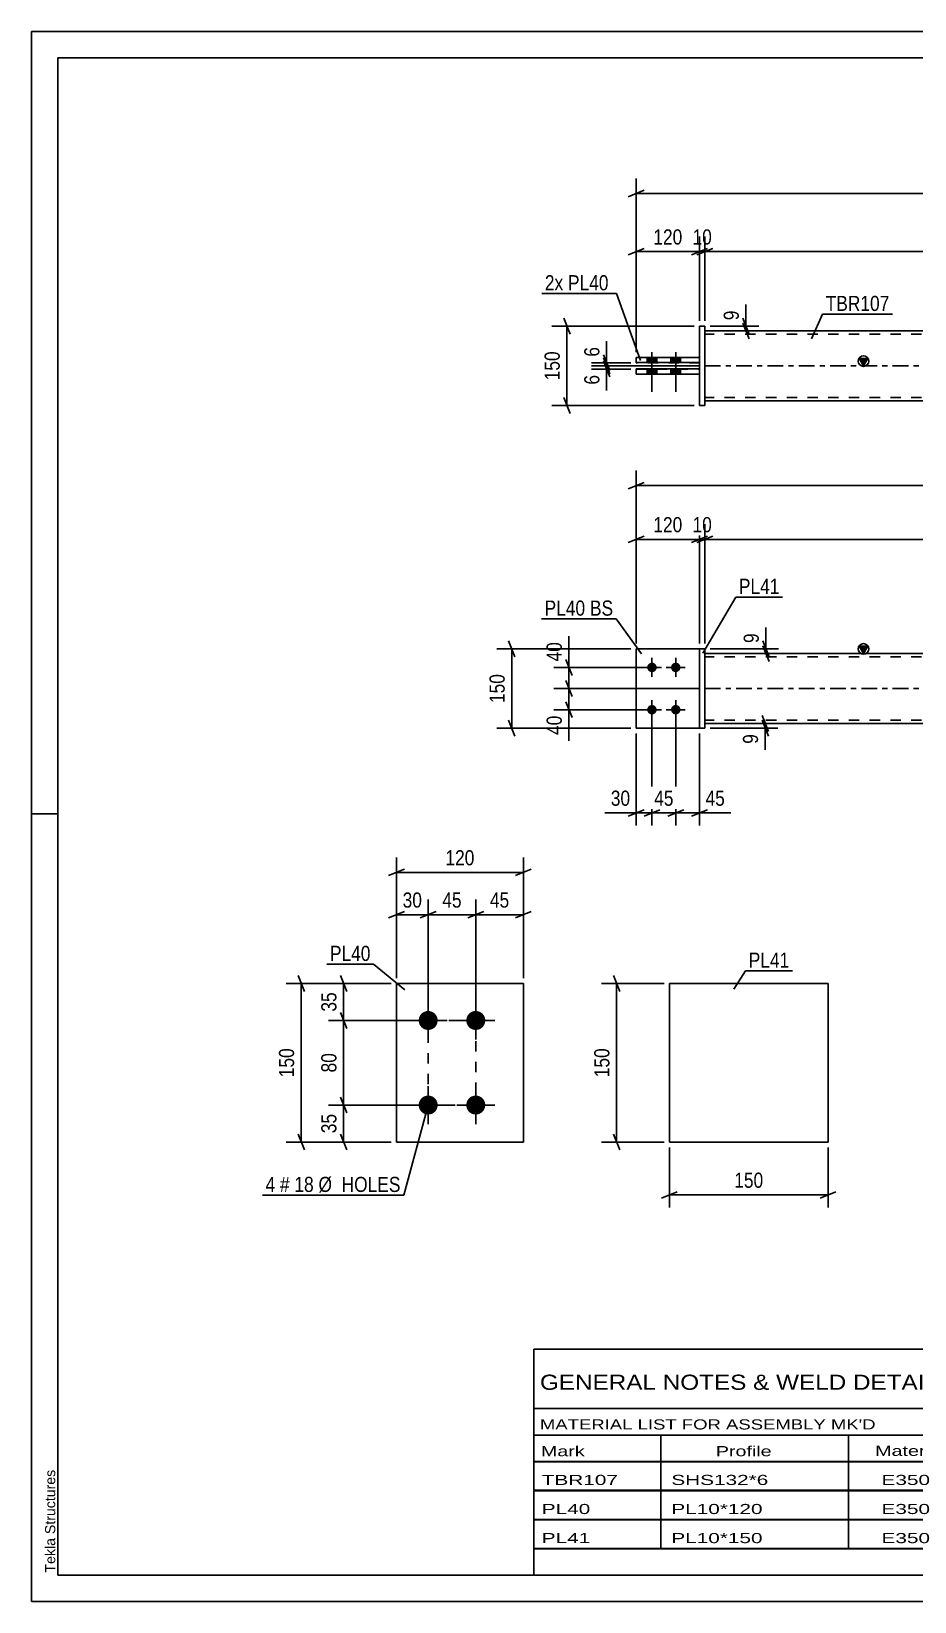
# Model space of a CAD drawing. Header units: millimetres. Extents: x 0 to 420, y 0 to 297.
# Drawn here: x 0 to 167, y 0 to 297 of the extents above; entities that cross this region are included whole.
import ezdxf

# ---------------------------------------------------------------- set-up
doc = ezdxf.new("R2010")
doc.units = ezdxf.units.MM
doc.linetypes.add('DXK_LINE_DOT2', pattern=[3.9198, 1.9599, -1.9599])
doc.linetypes.add('DXK_LINE_DOT3', pattern=[5.9187, 2.979, -0.9799, 0.9799, -0.9799])
doc.styles.add('Arial', font='ARIAL.TTF', dxfattribs={"height": 0.2})
doc.styles.add('Arial Narrow', font='ARIALN.TTF', dxfattribs={"height": 0.2})

# ---------------------------------------------------------------- blocks, each defined once
blk = doc.blocks.new('Unknown-581591364-1127')
at = {"color": 5, "linetype": 'Continuous'}
for p, q in [((420, 297), (0, 297)), ((0, 297), (0, 0)), ((0, 292), (0, 297)), ((415, 292), (5, 292)), ((5, 292), (5, 5)), ((5, 149), (0, 149)), ((0, 0), (0, 5)), ((5, 5), (415, 5)), ((0, 0), (420, 0))]:
    blk.add_line(p, q, dxfattribs=at)
at = {"color": 174, "linetype": 'Continuous', "style": 'Arial'}
blk.add_text('Tekla Structures', height=1.9102, rotation=90, dxfattribs=at).set_placement((4.5, 5.5))
blk = doc.blocks.new('Part-581591364-1420 - 1364')
at = {"color": 7, "linetype": 'DXK_LINE_DOT2'}
for p, q in [((114.33, 180.2), (126.33, 180.2)), ((114.33, 180.2), (126.33, 180.2)), ((114.33, 165.2), (114.33, 180.2)), ((126.33, 180.2), (126.33, 180.2)), ((126.33, 180.2), (126.33, 165.2)), ((114.33, 165.2), (126.33, 165.2)), ((126.33, 165.2), (114.33, 165.2)), ((114.33, 165.2), (114.33, 165.2))]:
    blk.add_line(p, q, dxfattribs=at)
blk = doc.blocks.new('Bolt-581591364-1378 - 1364')
at = {"linetype": 'Continuous'}
for points in [[(117.33, 175.8), (117.15, 175.82), (116.97, 175.88), (116.8, 175.97), (116.66, 176.1), (116.55, 176.25), (116.48, 176.42), (116.44, 176.6), (116.44, 176.79), (116.48, 176.98), (116.55, 177.15), (116.66, 177.3), (116.8, 177.43), (116.97, 177.52), (117.15, 177.58), (117.33, 177.6), (117.52, 177.58), (117.7, 177.52), (117.86, 177.43), (118, 177.3), (118.11, 177.15), (118.19, 176.98), (118.23, 176.79), (118.23, 176.6), (118.19, 176.42), (118.11, 176.25), (118, 176.1), (117.86, 175.97), (117.7, 175.88), (117.52, 175.82)], [(121.83, 175.8), (121.65, 175.82), (121.47, 175.88), (121.3, 175.97), (121.16, 176.1), (121.05, 176.25), (120.98, 176.42), (120.94, 176.6), (120.94, 176.79), (120.98, 176.98), (121.05, 177.15), (121.16, 177.3), (121.3, 177.43), (121.47, 177.52), (121.65, 177.58), (121.83, 177.6), (122.02, 177.58), (122.2, 177.52), (122.36, 177.43), (122.5, 177.3), (122.61, 177.15), (122.69, 176.98), (122.73, 176.79), (122.73, 176.6), (122.69, 176.42), (122.61, 176.25), (122.5, 176.1), (122.36, 175.97), (122.2, 175.88), (122.02, 175.82)], [(117.33, 167.8), (117.15, 167.82), (116.97, 167.88), (116.8, 167.97), (116.66, 168.1), (116.55, 168.25), (116.48, 168.42), (116.44, 168.6), (116.44, 168.79), (116.48, 168.98), (116.55, 169.15), (116.66, 169.3), (116.8, 169.43), (116.97, 169.52), (117.15, 169.58), (117.33, 169.6), (117.52, 169.58), (117.7, 169.52), (117.86, 169.43), (118, 169.3), (118.11, 169.15), (118.19, 168.98), (118.23, 168.79), (118.23, 168.6), (118.19, 168.42), (118.11, 168.25), (118, 168.1), (117.86, 167.97), (117.7, 167.88), (117.52, 167.82)], [(121.83, 167.8), (121.65, 167.82), (121.47, 167.88), (121.3, 167.97), (121.16, 168.1), (121.05, 168.25), (120.98, 168.42), (120.94, 168.6), (120.94, 168.79), (120.98, 168.98), (121.05, 169.15), (121.16, 169.3), (121.3, 169.43), (121.47, 169.52), (121.65, 169.58), (121.83, 169.6), (122.02, 169.58), (122.2, 169.52), (122.36, 169.43), (122.5, 169.3), (122.61, 169.15), (122.69, 168.98), (122.73, 168.79), (122.73, 168.6), (122.69, 168.42), (122.61, 168.25), (122.5, 168.1), (122.36, 167.97), (122.2, 167.88), (122.02, 167.82)]]:
    blk.add_hatch(color=1, dxfattribs=at).paths.add_polyline_path(points)
at = {"color": 1, "linetype": 'Continuous'}
for p, q in [((117.33, 174.9), (117.33, 178.5)), ((121.83, 174.9), (121.83, 178.5)), ((119.13, 176.7), (115.53, 176.7)), ((123.63, 176.7), (120.03, 176.7)), ((117.33, 166.9), (117.33, 170.5)), ((121.83, 166.9), (121.83, 170.5)), ((119.13, 168.7), (115.53, 168.7)), ((123.63, 168.7), (120.03, 168.7))]:
    blk.add_line(p, q, dxfattribs=at)
blk = doc.blocks.new('Part-581591364-1405 - 1364')
at = {"color": 2, "linetype": 'Continuous'}
for p, q in [((126.33, 180.2), (127.33, 180.2)), ((126.33, 165.2), (126.33, 180.2)), ((127.33, 180.2), (127.33, 180.2)), ((127.33, 180.2), (127.33, 165.2)), ((126.33, 165.2), (127.33, 165.2))]:
    blk.add_line(p, q, dxfattribs=at)
at = {"color": 7, "linetype": 'DXK_LINE_DOT2'}
for p, q in [((126.33, 180.2), (127.33, 180.2)), ((127.33, 165.2), (126.33, 165.2)), ((126.33, 165.2), (126.33, 165.2)), ((127.33, 165.2), (127.33, 165.2))]:
    blk.add_line(p, q, dxfattribs=at)
blk = doc.blocks.new('Part-581591364-1425 - 1364')
at = {"color": 2, "linetype": 'Continuous'}
for p, q in [((114.33, 180.2), (126.33, 180.2)), ((114.33, 180.2), (114.33, 165.2)), ((126.33, 165.2), (114.33, 165.2)), ((114.33, 165.2), (114.33, 165.2))]:
    blk.add_line(p, q, dxfattribs=at)
at = {"color": 7, "linetype": 'DXK_LINE_DOT2'}
for p, q in [((114.33, 180.2), (126.33, 180.2)), ((126.33, 180.2), (126.33, 180.2)), ((126.33, 180.2), (126.33, 165.2)), ((114.33, 165.2), (126.33, 165.2)), ((114.33, 165.2), (114.33, 165.2))]:
    blk.add_line(p, q, dxfattribs=at)
blk = doc.blocks.new('Part-581591364-1440 - 1364')
at = {"linetype": 'Continuous'}
blk.add_hatch(color=2, dxfattribs=at).paths.add_polyline_path([(157.33, 179.3), (156.53, 180.7), (158.13, 180.7)])
at = {"color": 2, "linetype": 'Continuous'}
for p, q in [((127.33, 179.3), (215.33, 179.3)), ((157.33, 179.3), (156.53, 180.7)), ((156.53, 180.7), (158.13, 180.7)), ((158.13, 180.7), (157.33, 179.3)), ((215.43, 179.3), (303.43, 179.3)), ((127.33, 166.1), (215.33, 166.1)), ((215.43, 166.1), (303.43, 166.1))]:
    blk.add_line(p, q, dxfattribs=at)
at = {"color": 7, "linetype": 'DXK_LINE_DOT2'}
for p, q in [((127.33, 166.1), (127.33, 179.3)), ((215.33, 178.7), (127.33, 178.7)), ((303.43, 178.7), (215.43, 178.7)), ((303.43, 179.3), (303.43, 166.1)), ((215.33, 166.7), (127.33, 166.7)), ((303.43, 166.7), (215.43, 166.7))]:
    blk.add_line(p, q, dxfattribs=at)
at = {"color": 7, "linetype": 'DXK_LINE_DOT3'}
for p, q in [((127.33, 172.7), (215.33, 172.7)), ((215.43, 172.7), (303.43, 172.7))]:
    blk.add_line(p, q, dxfattribs=at)
at = {"color": 2, "linetype": 'Continuous'}
blk.add_circle((157.33, 180.2), 1, dxfattribs=at)
blk = doc.blocks.new('Part-581591364-1793 - 1767')
at = {"color": 2, "linetype": 'Continuous'}
for p, q in [((126.33, 233.15), (114.33, 233.15)), ((114.33, 232.15), (114.33, 233.15)), ((114.33, 232.15), (126.33, 232.15)), ((114.33, 232.14), (114.33, 232.15)), ((126.33, 232.14), (126.33, 233.15))]:
    blk.add_line(p, q, dxfattribs=at)
at = {"color": 7, "linetype": 'DXK_LINE_DOT2'}
for p, q in [((114.33, 233.14), (126.33, 233.14)), ((126.33, 232.14), (114.33, 232.14))]:
    blk.add_line(p, q, dxfattribs=at)
blk = doc.blocks.new('Part-581591364-1798 - 1767')
at = {"color": 2, "linetype": 'Continuous'}
for p, q in [((126.33, 235.35), (114.33, 235.35)), ((114.33, 234.35), (114.33, 235.35)), ((126.33, 234.34), (126.33, 235.35)), ((114.33, 234.35), (126.33, 234.35)), ((114.33, 234.34), (114.33, 234.35))]:
    blk.add_line(p, q, dxfattribs=at)
at = {"color": 7, "linetype": 'DXK_LINE_DOT2'}
for p, q in [((114.33, 235.34), (126.33, 235.34)), ((126.33, 234.34), (114.33, 234.34))]:
    blk.add_line(p, q, dxfattribs=at)
blk = doc.blocks.new('Part-581591364-1773 - 1767')
at = {"linetype": 'Continuous'}
blk.add_hatch(color=2, dxfattribs=at).paths.add_polyline_path([(157.33, 233.74), (156.53, 235.14), (158.13, 235.14)])
at = {"color": 2, "linetype": 'Continuous'}
for p, q in [((127.33, 240.34), (215.33, 240.34)), ((215.43, 240.34), (303.43, 240.34)), ((157.33, 233.74), (156.53, 235.14)), ((156.53, 235.14), (158.13, 235.14)), ((158.13, 235.14), (157.33, 233.74)), ((127.33, 227.14), (215.33, 227.14)), ((215.43, 227.14), (303.43, 227.14))]:
    blk.add_line(p, q, dxfattribs=at)
at = {"color": 7, "linetype": 'DXK_LINE_DOT2'}
for p, q in [((127.33, 227.14), (127.33, 240.34)), ((215.33, 239.74), (127.33, 239.74)), ((303.43, 239.74), (215.43, 239.74)), ((303.43, 240.34), (303.43, 227.14)), ((215.33, 227.74), (127.33, 227.74)), ((303.43, 227.74), (215.43, 227.74))]:
    blk.add_line(p, q, dxfattribs=at)
at = {"color": 7, "linetype": 'DXK_LINE_DOT3'}
for p, q in [((127.33, 233.74), (215.33, 233.74)), ((215.43, 233.74), (303.43, 233.74))]:
    blk.add_line(p, q, dxfattribs=at)
at = {"color": 2, "linetype": 'Continuous'}
blk.add_circle((157.33, 234.64), 1, dxfattribs=at)
blk = doc.blocks.new('Part-581591364-1799 - 1767')
at = {"color": 2, "linetype": 'Continuous'}
for p, q in [((126.33, 241.25), (127.33, 241.25)), ((126.33, 241.25), (126.33, 226.25)), ((127.33, 241.24), (127.33, 241.25)), ((127.33, 241.25), (127.33, 226.24)), ((127.33, 226.25), (126.33, 226.25)), ((126.33, 226.25), (126.33, 226.24))]:
    blk.add_line(p, q, dxfattribs=at)
at = {"color": 7, "linetype": 'DXK_LINE_DOT2'}
for p, q in [((126.33, 241.24), (127.33, 241.24)), ((126.33, 226.25), (126.33, 226.24)), ((126.33, 226.24), (127.33, 226.24))]:
    blk.add_line(p, q, dxfattribs=at)
blk = doc.blocks.new('Bolt-581591364-1801 - 1767')
at = {"linetype": 'Continuous'}
for points in [[(116.43, 234.35), (118.23, 234.35), (118.23, 235.35), (116.43, 235.35)], [(116.43, 234.34), (118.23, 234.34), (118.23, 235.34), (116.43, 235.34)], [(120.93, 234.35), (122.73, 234.35), (122.73, 235.35), (120.93, 235.35)], [(120.93, 234.34), (122.73, 234.34), (122.73, 235.34), (120.93, 235.34)], [(116.43, 232.15), (118.23, 232.15), (118.23, 233.15), (116.43, 233.15)], [(116.43, 232.14), (118.23, 232.14), (118.23, 233.14), (116.43, 233.14)], [(120.93, 232.15), (122.73, 232.15), (122.73, 233.15), (120.93, 233.15)], [(120.93, 232.14), (122.73, 232.14), (122.73, 233.14), (120.93, 233.14)]]:
    blk.add_hatch(color=1, dxfattribs=at).paths.add_polyline_path(points)
at = {"color": 1, "linetype": 'Continuous'}
for p, q in [((116.43, 235.35), (116.43, 234.35)), ((116.43, 235.34), (116.43, 234.34)), ((117.33, 236.35), (117.33, 228.85)), ((117.33, 236.34), (117.33, 228.84)), ((118.23, 235.35), (118.23, 234.35)), ((118.23, 235.34), (118.23, 234.34)), ((120.93, 235.35), (120.93, 234.35)), ((120.93, 235.34), (120.93, 234.34)), ((121.83, 236.35), (121.83, 228.85)), ((121.83, 236.34), (121.83, 228.84)), ((122.73, 235.35), (122.73, 234.35)), ((122.73, 235.34), (122.73, 234.34)), ((116.43, 233.15), (116.43, 232.15)), ((116.43, 233.14), (116.43, 232.14)), ((118.23, 233.15), (118.23, 232.15)), ((118.23, 233.14), (118.23, 232.14)), ((120.93, 233.15), (120.93, 232.15)), ((120.93, 233.14), (120.93, 232.14)), ((122.73, 233.15), (122.73, 232.15)), ((122.73, 233.14), (122.73, 232.14))]:
    blk.add_line(p, q, dxfattribs=at)
blk = doc.blocks.new('Bolt-581591364-2103 - 2040')
at = {"linetype": 'Continuous'}
for points in [[(75.02, 108.12), (74.64, 108.16), (74.29, 108.27), (73.96, 108.46), (73.68, 108.71), (73.46, 109.02), (73.31, 109.36), (73.23, 109.73), (73.23, 110.11), (73.31, 110.48), (73.46, 110.82), (73.68, 111.12), (73.96, 111.38), (74.29, 111.56), (74.64, 111.68), (75.02, 111.72), (75.39, 111.68), (75.75, 111.56), (76.08, 111.38), (76.36, 111.12), (76.58, 110.82), (76.73, 110.48), (76.81, 110.11), (76.81, 109.73), (76.73, 109.36), (76.58, 109.02), (76.36, 108.71), (76.08, 108.46), (75.75, 108.27), (75.39, 108.16)], [(84.02, 108.12), (83.64, 108.16), (83.29, 108.27), (82.96, 108.46), (82.68, 108.71), (82.46, 109.02), (82.31, 109.36), (82.23, 109.73), (82.23, 110.11), (82.31, 110.48), (82.46, 110.82), (82.68, 111.12), (82.96, 111.38), (83.29, 111.56), (83.64, 111.68), (84.02, 111.72), (84.39, 111.68), (84.75, 111.56), (85.08, 111.38), (85.36, 111.12), (85.58, 110.82), (85.73, 110.48), (85.81, 110.11), (85.81, 109.73), (85.73, 109.36), (85.58, 109.02), (85.36, 108.71), (85.08, 108.46), (84.75, 108.27), (84.39, 108.16)], [(75.02, 92.12), (74.64, 92.16), (74.29, 92.27), (73.96, 92.46), (73.68, 92.71), (73.46, 93.02), (73.31, 93.36), (73.23, 93.73), (73.23, 94.11), (73.31, 94.48), (73.46, 94.82), (73.68, 95.12), (73.96, 95.38), (74.29, 95.56), (74.64, 95.68), (75.02, 95.72), (75.39, 95.68), (75.75, 95.56), (76.08, 95.38), (76.36, 95.12), (76.58, 94.82), (76.73, 94.48), (76.81, 94.11), (76.81, 93.73), (76.73, 93.36), (76.58, 93.02), (76.36, 92.71), (76.08, 92.46), (75.75, 92.27), (75.39, 92.16)], [(84.02, 92.12), (83.64, 92.16), (83.29, 92.27), (82.96, 92.46), (82.68, 92.71), (82.46, 93.02), (82.31, 93.36), (82.23, 93.73), (82.23, 94.11), (82.31, 94.48), (82.46, 94.82), (82.68, 95.12), (82.96, 95.38), (83.29, 95.56), (83.64, 95.68), (84.02, 95.72), (84.39, 95.68), (84.75, 95.56), (85.08, 95.38), (85.36, 95.12), (85.58, 94.82), (85.73, 94.48), (85.81, 94.11), (85.81, 93.73), (85.73, 93.36), (85.58, 93.02), (85.36, 92.71), (85.08, 92.46), (84.75, 92.27), (84.39, 92.16)]]:
    blk.add_hatch(color=1, dxfattribs=at).paths.add_polyline_path(points)
at = {"color": 1, "linetype": 'Continuous'}
for p, q in [((75.02, 106.32), (75.02, 113.52)), ((84.02, 106.32), (84.02, 113.52)), ((78.62, 109.92), (71.42, 109.92)), ((87.62, 109.92), (80.42, 109.92)), ((75.02, 90.32), (75.02, 97.52)), ((84.02, 90.32), (84.02, 97.52)), ((78.62, 93.92), (71.42, 93.92)), ((87.62, 93.92), (80.42, 93.92))]:
    blk.add_line(p, q, dxfattribs=at)
blk = doc.blocks.new('Part-581591364-2108 - 2040')
at = {"color": 2, "linetype": 'Continuous'}
for p, q in [((69.02, 116.92), (93.02, 116.92)), ((69.02, 86.92), (69.02, 116.92)), ((93.02, 116.92), (93.02, 116.92)), ((93.02, 116.92), (93.02, 86.92)), ((93.02, 86.92), (69.02, 86.92)), ((69.02, 86.92), (69.02, 86.92))]:
    blk.add_line(p, q, dxfattribs=at)
at = {"color": 7, "linetype": 'DXK_LINE_DOT2'}
for p, q in [((69.02, 116.92), (93.02, 116.92)), ((69.02, 86.92), (93.02, 86.92)), ((69.02, 86.92), (69.02, 86.92))]:
    blk.add_line(p, q, dxfattribs=at)
blk = doc.blocks.new('Part-581591364-2231 - 2225')
at = {"color": 2, "linetype": 'Continuous'}
for p, q in [((120.63, 116.92), (120.63, 86.92)), ((120.63, 116.92), (150.63, 116.92)), ((150.63, 116.92), (150.63, 86.92)), ((120.63, 86.92), (150.63, 86.92))]:
    blk.add_line(p, q, dxfattribs=at)
blk = doc.blocks.new('Rectangle-581591364-2210 - 2040')
at = {"color": 1, "linetype": 'DXK_LINE_DOT2'}
blk.add_lwpolyline([(75.02, 109.92), (84.02, 109.92), (84.02, 93.92), (75.02, 93.92), (75.02, 109.92)], close=True, dxfattribs=at)
blk = doc.blocks.new('StraightDimension-581591364-1609 - 1364')
at = {"color": 7, "linetype": 'Continuous'}
for p, q in [((126.33, 172.7), (98.78, 172.7)), ((101.03, 174.2), (102.23, 171.2)), ((101.63, 168.7), (101.63, 172.7)), ((102.23, 167.2), (101.03, 170.2)), ((116.33, 168.7), (98.78, 168.7))]:
    blk.add_line(p, q, dxfattribs=at)
at = {"color": 0}
blk.add_wipeout([(100.88, 168.17), (96.68, 168.17), (96.68, 163.32), (100.88, 163.32)], dxfattribs=at)
at = {"color": 7, "linetype": 'Continuous'}
blk.add_line((101.63, 168.7), (101.63, 162.79), dxfattribs=at)
blk.add_line((101.63, 168.7), (101.63, 162.79), dxfattribs=at)
at = {"color": 3, "style": 'Arial Narrow'}
blk.add_text('40', height=2.863, rotation=90.0002, dxfattribs=at).set_placement((100.28, 163.92))
blk = doc.blocks.new('StraightDimension-581591364-1600 - 1364')
at = {"color": 7, "linetype": 'Continuous'}
for p, q in [((138.29, 181.7), (139.49, 178.7)), ((128.33, 180.2), (141.29, 180.2)), ((128.33, 179.3), (141.29, 179.3)), ((139.49, 177.8), (138.29, 180.8)), ((138.89, 179.3), (138.89, 180.2))]:
    blk.add_line(p, q, dxfattribs=at)
at = {"color": 0}
blk.add_wipeout([(138.14, 183.75), (133.94, 183.75), (133.94, 180.72), (138.14, 180.72)], dxfattribs=at)
at = {"color": 7, "linetype": 'Continuous'}
blk.add_line((138.89, 180.2), (138.89, 184.28), dxfattribs=at)
blk.add_line((138.89, 180.2), (138.89, 184.28), dxfattribs=at)
at = {"color": 3, "style": 'Arial Narrow'}
blk.add_text('9', height=2.86, rotation=90.0002, dxfattribs=at).set_placement((137.54, 181.32))
blk = doc.blocks.new('StraightDimension-581591364-1560 - 1364')
at = {"color": 7, "linetype": 'Continuous'}
for p, q in [((117.33, 167.7), (117.33, 146.78)), ((114.33, 164.2), (114.33, 146.78)), ((112.83, 148.58), (115.83, 149.78)), ((114.33, 149.18), (117.33, 149.18)), ((118.83, 149.78), (115.83, 148.58))]:
    blk.add_line(p, q, dxfattribs=at)
at = {"color": 0}
blk.add_wipeout([(113.81, 149.93), (113.81, 154.13), (108.95, 154.13), (108.95, 149.93)], dxfattribs=at)
at = {"color": 7, "linetype": 'Continuous'}
blk.add_line((114.33, 149.18), (108.43, 149.18), dxfattribs=at)
blk.add_line((114.33, 149.18), (108.43, 149.18), dxfattribs=at)
at = {"color": 3, "style": 'Arial Narrow'}
blk.add_text('30', height=2.863, dxfattribs=at).set_placement((109.55, 150.53))
blk = doc.blocks.new('StraightDimension-581591364-1452 - 1364')
at = {"color": 7, "linetype": 'Continuous'}
for p, q in [((114.33, 181.2), (114.33, 203.77)), ((126.33, 181.2), (126.33, 203.77)), ((112.83, 200.32), (115.83, 201.52)), ((114.33, 200.92), (126.33, 200.92)), ((127.83, 201.52), (124.83, 200.32))]:
    blk.add_line(p, q, dxfattribs=at)
at = {"color": 0}
blk.add_wipeout([(123.68, 201.67), (123.68, 205.87), (116.99, 205.87), (116.99, 201.67)], dxfattribs=at)
at = {"color": 3, "style": 'Arial Narrow'}
blk.add_text('120', height=2.863, dxfattribs=at).set_placement((117.59, 202.27))
blk = doc.blocks.new('StraightDimension-581591364-1479 - 1364')
at = {"color": 7, "linetype": 'Continuous'}
for p, q in [((126.33, 181.2), (126.33, 203.77)), ((127.33, 181.2), (127.33, 203.77)), ((124.83, 200.32), (127.83, 201.52)), ((128.83, 201.52), (125.83, 200.32)), ((126.33, 200.92), (127.33, 200.92))]:
    blk.add_line(p, q, dxfattribs=at)
at = {"color": 0}
blk.add_wipeout([(129.26, 201.67), (129.26, 205.87), (124.4, 205.87), (124.4, 201.67)], dxfattribs=at)
at = {"color": 3, "style": 'Arial Narrow'}
blk.add_text('10', height=2.863, dxfattribs=at).set_placement((125, 202.27))
blk = doc.blocks.new('StraightDimension-581591364-1577 - 1364')
at = {"color": 7, "linetype": 'Continuous'}
for p, q in [((121.83, 167.7), (121.83, 146.78)), ((126.33, 164.2), (126.33, 146.78)), ((120.33, 148.58), (123.33, 149.78)), ((121.83, 149.18), (126.33, 149.18)), ((127.83, 149.78), (124.83, 148.58))]:
    blk.add_line(p, q, dxfattribs=at)
at = {"color": 0}
blk.add_wipeout([(131.71, 149.93), (131.71, 154.13), (126.86, 154.13), (126.86, 149.93)], dxfattribs=at)
at = {"color": 7, "linetype": 'Continuous'}
blk.add_line((126.33, 149.18), (132.24, 149.18), dxfattribs=at)
blk.add_line((126.33, 149.18), (132.24, 149.18), dxfattribs=at)
at = {"color": 3, "style": 'Arial Narrow'}
blk.add_text('45', height=2.863, dxfattribs=at).set_placement((127.46, 150.53))
blk = doc.blocks.new('StraightDimension-581591364-1496 - 1364')
at = {"color": 7, "linetype": 'Continuous'}
for p, q in [((127.33, 181.2), (127.33, 203.77)), ((303.43, 181.2), (303.43, 203.77)), ((128.83, 201.52), (125.83, 200.32)), ((127.33, 200.92), (303.43, 200.92)), ((301.93, 200.32), (304.93, 201.52))]:
    blk.add_line(p, q, dxfattribs=at)
at = {"color": 0}
blk.add_wipeout([(219.64, 201.67), (219.64, 205.87), (211.13, 205.87), (211.13, 201.67)], dxfattribs=at)
at = {"color": 3, "style": 'Arial Narrow'}
blk.add_text('2220', height=2.863, dxfattribs=at).set_placement((211.73, 202.27))
blk = doc.blocks.new('StraightDimension-581591364-1546 - 1364')
at = {"color": 7, "linetype": 'Continuous'}
for p, q in [((114.33, 181.2), (114.33, 213.94)), ((316.43, 181.2), (316.43, 213.94)), ((115.83, 211.69), (112.83, 210.49)), ((114.33, 211.09), (316.43, 211.09)), ((314.93, 210.49), (317.93, 211.69))]:
    blk.add_line(p, q, dxfattribs=at)
at = {"color": 0}
blk.add_wipeout([(219.64, 211.84), (219.64, 216.04), (211.13, 216.04), (211.13, 211.84)], dxfattribs=at)
at = {"color": 3, "style": 'Arial Narrow'}
blk.add_text('2480', height=2.863, dxfattribs=at).set_placement((211.73, 212.44))
blk = doc.blocks.new('StraightDimension-581591364-1570 - 1364')
at = {"color": 7, "linetype": 'Continuous'}
for p, q in [((117.33, 167.7), (117.33, 146.78)), ((121.83, 167.7), (121.83, 146.78)), ((115.83, 148.58), (118.83, 149.78)), ((117.33, 149.18), (121.83, 149.18)), ((123.33, 149.78), (120.33, 148.58))]:
    blk.add_line(p, q, dxfattribs=at)
at = {"color": 0}
blk.add_wipeout([(122.01, 149.93), (122.01, 154.13), (117.15, 154.13), (117.15, 149.93)], dxfattribs=at)
at = {"color": 3, "style": 'Arial Narrow'}
blk.add_text('45', height=2.863, dxfattribs=at).set_placement((117.75, 150.53))
blk = doc.blocks.new('StraightDimension-581591364-1591 - 1364')
at = {"color": 7, "linetype": 'Continuous'}
for p, q in [((138.14, 167.6), (139.34, 164.6)), ((139.34, 163.7), (138.14, 166.7)), ((128.33, 166.1), (141.14, 166.1)), ((128.33, 165.2), (141.14, 165.2)), ((138.74, 165.2), (138.74, 166.1))]:
    blk.add_line(p, q, dxfattribs=at)
at = {"color": 0}
blk.add_wipeout([(137.99, 164.67), (133.79, 164.67), (133.79, 161.65), (137.99, 161.65)], dxfattribs=at)
at = {"color": 7, "linetype": 'Continuous'}
blk.add_line((138.74, 165.2), (138.74, 161.12), dxfattribs=at)
blk.add_line((138.74, 165.2), (138.74, 161.12), dxfattribs=at)
at = {"color": 3, "style": 'Arial Narrow'}
blk.add_text('9', height=2.86, rotation=90.0002, dxfattribs=at).set_placement((137.39, 162.25))
blk = doc.blocks.new('StraightDimension-581591364-1626 - 1364')
at = {"color": 7, "linetype": 'Continuous'}
for p, q in [((116.33, 176.7), (98.78, 176.7)), ((101.03, 178.2), (102.23, 175.2)), ((101.63, 172.7), (101.63, 176.7)), ((126.33, 172.7), (98.78, 172.7)), ((102.23, 171.2), (101.03, 174.2))]:
    blk.add_line(p, q, dxfattribs=at)
at = {"color": 0}
blk.add_wipeout([(100.88, 182.08), (96.68, 182.08), (96.68, 177.22), (100.88, 177.22)], dxfattribs=at)
at = {"color": 7, "linetype": 'Continuous'}
blk.add_line((101.63, 176.7), (101.63, 182.6), dxfattribs=at)
blk.add_line((101.63, 176.7), (101.63, 182.6), dxfattribs=at)
at = {"color": 3, "style": 'Arial Narrow'}
blk.add_text('40', height=2.863, rotation=90.0002, dxfattribs=at).set_placement((100.28, 177.82))
blk = doc.blocks.new('StraightDimension-581591364-1689 - 1364')
at = {"color": 7, "linetype": 'Continuous'}
for p, q in [((91.43, 178.7), (90.23, 181.7)), ((113.33, 180.2), (87.98, 180.2)), ((90.83, 165.2), (90.83, 180.2)), ((90.23, 166.7), (91.43, 163.7)), ((113.33, 165.2), (87.98, 165.2))]:
    blk.add_line(p, q, dxfattribs=at)
at = {"color": 0}
blk.add_wipeout([(90.08, 176.04), (85.88, 176.04), (85.88, 169.36), (90.08, 169.36)], dxfattribs=at)
at = {"color": 3, "style": 'Arial Narrow'}
blk.add_text('150', height=2.863, rotation=90.0002, dxfattribs=at).set_placement((89.48, 169.96))
blk = doc.blocks.new('StraightDimension-581591364-1851 - 1767')
at = {"color": 7, "linetype": 'Continuous'}
for p, q in [((108.14, 235.84), (109.34, 232.84)), ((109.34, 232.24), (108.14, 235.24)), ((113.33, 234.34), (105.89, 234.34)), ((126.33, 233.74), (105.89, 233.74)), ((108.74, 233.74), (108.74, 234.34))]:
    blk.add_line(p, q, dxfattribs=at)
at = {"color": 0}
blk.add_wipeout([(107.99, 237.9), (103.79, 237.9), (103.79, 234.87), (107.99, 234.87)], dxfattribs=at)
at = {"color": 7, "linetype": 'Continuous'}
blk.add_line((108.74, 234.34), (108.74, 238.42), dxfattribs=at)
blk.add_line((108.74, 234.34), (108.74, 238.42), dxfattribs=at)
at = {"color": 3, "style": 'Arial Narrow'}
blk.add_text('6', height=2.86, rotation=90.0002, dxfattribs=at).set_placement((107.39, 235.47))
blk = doc.blocks.new('StraightDimension-581591364-1930 - 1767')
at = {"color": 7, "linetype": 'Continuous'}
for p, q in [((124.83, 254.74), (127.83, 255.94)), ((128.83, 255.94), (125.83, 254.74)), ((126.33, 242.25), (126.33, 258.19)), ((127.33, 242.25), (127.33, 258.19)), ((126.33, 255.34), (127.33, 255.34))]:
    blk.add_line(p, q, dxfattribs=at)
at = {"color": 0}
blk.add_wipeout([(129.26, 256.09), (129.26, 260.29), (124.4, 260.29), (124.4, 256.09)], dxfattribs=at)
at = {"color": 3, "style": 'Arial Narrow'}
blk.add_text('10', height=2.863, dxfattribs=at).set_placement((125, 256.69))
blk = doc.blocks.new('StraightDimension-581591364-1835 - 1767')
at = {"color": 7, "linetype": 'Continuous'}
for p, q in [((108.14, 235.24), (109.34, 232.24)), ((109.34, 231.64), (108.14, 234.64)), ((126.33, 233.74), (105.89, 233.74)), ((113.33, 233.14), (105.89, 233.14)), ((108.74, 233.14), (108.74, 233.74))]:
    blk.add_line(p, q, dxfattribs=at)
at = {"color": 0}
blk.add_wipeout([(107.99, 232.62), (103.79, 232.62), (103.79, 229.59), (107.99, 229.59)], dxfattribs=at)
at = {"color": 7, "linetype": 'Continuous'}
blk.add_line((108.74, 233.14), (108.74, 229.07), dxfattribs=at)
blk.add_line((108.74, 233.14), (108.74, 229.07), dxfattribs=at)
at = {"color": 3, "style": 'Arial Narrow'}
blk.add_text('6', height=2.86, rotation=90.0002, dxfattribs=at).set_placement((107.39, 230.19))
blk = doc.blocks.new('StraightDimension-581591364-1868 - 1767')
at = {"color": 7, "linetype": 'Continuous'}
for p, q in [((128.33, 241.25), (137.51, 241.25)), ((134.51, 242.75), (135.71, 239.75)), ((135.71, 238.84), (134.51, 241.84)), ((135.11, 240.34), (135.11, 241.25)), ((128.33, 240.34), (137.51, 240.34))]:
    blk.add_line(p, q, dxfattribs=at)
at = {"color": 0}
blk.add_wipeout([(134.36, 244.8), (130.16, 244.8), (130.16, 241.77), (134.36, 241.77)], dxfattribs=at)
at = {"color": 7, "linetype": 'Continuous'}
blk.add_line((135.11, 241.25), (135.11, 245.32), dxfattribs=at)
blk.add_line((135.11, 241.25), (135.11, 245.32), dxfattribs=at)
at = {"color": 3, "style": 'Arial Narrow'}
blk.add_text('9', height=2.86, rotation=90.0002, dxfattribs=at).set_placement((133.76, 242.37))
blk = doc.blocks.new('StraightDimension-581591364-1879 - 1767')
at = {"color": 7, "linetype": 'Continuous'}
for p, q in [((125.33, 241.25), (98.39, 241.25)), ((101.84, 239.75), (100.64, 242.75)), ((101.24, 226.25), (101.24, 241.25)), ((125.33, 226.25), (98.39, 226.25)), ((100.64, 227.75), (101.84, 224.75))]:
    blk.add_line(p, q, dxfattribs=at)
at = {"color": 0}
blk.add_wipeout([(100.49, 237.09), (96.29, 237.09), (96.29, 230.4), (100.49, 230.4)], dxfattribs=at)
at = {"color": 3, "style": 'Arial Narrow'}
blk.add_text('150', height=2.863, rotation=90.0002, dxfattribs=at).set_placement((99.89, 231))
blk = doc.blocks.new('StraightDimension-581591364-1910 - 1767')
at = {"color": 7, "linetype": 'Continuous'}
for p, q in [((128.83, 255.94), (125.83, 254.74)), ((127.33, 242.25), (127.33, 258.19)), ((301.93, 254.74), (304.93, 255.94)), ((303.43, 242.24), (303.43, 258.19)), ((127.33, 255.34), (303.43, 255.34))]:
    blk.add_line(p, q, dxfattribs=at)
at = {"color": 0}
blk.add_wipeout([(219.64, 256.09), (219.64, 260.29), (211.13, 260.29), (211.13, 256.09)], dxfattribs=at)
at = {"color": 3, "style": 'Arial Narrow'}
blk.add_text('2220', height=2.863, dxfattribs=at).set_placement((211.73, 256.69))
blk = doc.blocks.new('StraightDimension-581591364-1920 - 1767')
at = {"color": 7, "linetype": 'Continuous'}
for p, q in [((112.83, 254.74), (115.83, 255.94)), ((114.33, 236.34), (114.33, 258.19)), ((127.83, 255.94), (124.83, 254.74)), ((126.33, 242.25), (126.33, 258.19)), ((114.33, 255.34), (126.33, 255.34))]:
    blk.add_line(p, q, dxfattribs=at)
at = {"color": 0}
blk.add_wipeout([(123.68, 256.09), (123.68, 260.29), (116.99, 260.29), (116.99, 256.09)], dxfattribs=at)
at = {"color": 3, "style": 'Arial Narrow'}
blk.add_text('120', height=2.863, dxfattribs=at).set_placement((117.59, 256.69))
blk = doc.blocks.new('StraightDimension-581591364-1941 - 1767')
at = {"color": 7, "linetype": 'Continuous'}
for p, q in [((114.33, 236.34), (114.33, 269.19)), ((316.43, 236.35), (316.43, 269.19)), ((115.83, 266.94), (112.83, 265.74)), ((114.33, 266.34), (316.43, 266.34)), ((314.93, 265.74), (317.93, 266.94))]:
    blk.add_line(p, q, dxfattribs=at)
at = {"color": 0}
blk.add_wipeout([(219.64, 267.09), (219.64, 271.29), (211.13, 271.29), (211.13, 267.09)], dxfattribs=at)
at = {"color": 3, "style": 'Arial Narrow'}
blk.add_text('2480', height=2.863, dxfattribs=at).set_placement((211.73, 267.69))
blk = doc.blocks.new('StraightDimension-581591364-2133 - 2040')
at = {"color": 7, "linetype": 'Continuous'}
for p, q in [((75.02, 110.92), (75.02, 132.77)), ((84.02, 110.92), (84.02, 132.77)), ((73.52, 129.32), (76.52, 130.52)), ((75.02, 129.92), (84.02, 129.92)), ((85.52, 130.52), (82.52, 129.32))]:
    blk.add_line(p, q, dxfattribs=at)
at = {"color": 0}
blk.add_wipeout([(81.95, 130.67), (81.95, 134.87), (77.09, 134.87), (77.09, 130.67)], dxfattribs=at)
at = {"color": 3, "style": 'Arial Narrow'}
blk.add_text('45', height=2.863, dxfattribs=at).set_placement((77.69, 131.27))
blk = doc.blocks.new('StraightDimension-581591364-2165 - 2040')
at = {"color": 7, "linetype": 'Continuous'}
for p, q in [((58.42, 95.42), (59.62, 92.42)), ((74.02, 93.92), (56.17, 93.92)), ((59.02, 86.92), (59.02, 93.92)), ((68.02, 86.92), (56.17, 86.92)), ((59.62, 85.42), (58.42, 88.42))]:
    blk.add_line(p, q, dxfattribs=at)
at = {"color": 0}
blk.add_wipeout([(58.27, 92.85), (54.07, 92.85), (54.07, 87.99), (58.27, 87.99)], dxfattribs=at)
at = {"color": 3, "style": 'Arial Narrow'}
blk.add_text('35', height=2.863, rotation=90.0002, dxfattribs=at).set_placement((57.67, 88.59))
blk = doc.blocks.new('StraightDimension-581591364-2123 - 2040')
at = {"color": 7, "linetype": 'Continuous'}
for p, q in [((69.02, 117.92), (69.02, 132.77)), ((75.02, 110.92), (75.02, 132.77)), ((67.52, 129.32), (70.52, 130.52)), ((69.02, 129.92), (75.02, 129.92)), ((76.52, 130.52), (73.52, 129.32))]:
    blk.add_line(p, q, dxfattribs=at)
at = {"color": 0}
blk.add_wipeout([(74.45, 130.67), (74.45, 134.87), (69.59, 134.87), (69.59, 130.67)], dxfattribs=at)
at = {"color": 3, "style": 'Arial Narrow'}
blk.add_text('30', height=2.863, dxfattribs=at).set_placement((70.19, 131.27))
blk = doc.blocks.new('StraightDimension-581591364-2112 - 2040')
at = {"color": 7, "linetype": 'Continuous'}
for p, q in [((69.02, 117.92), (69.02, 140.77)), ((93.02, 117.92), (93.02, 140.77)), ((70.52, 138.52), (67.52, 137.32)), ((69.02, 137.92), (93.02, 137.92)), ((91.52, 137.32), (94.52, 138.52))]:
    blk.add_line(p, q, dxfattribs=at)
at = {"color": 0}
blk.add_wipeout([(84.36, 138.67), (84.36, 142.87), (77.68, 142.87), (77.68, 138.67)], dxfattribs=at)
at = {"color": 3, "style": 'Arial Narrow'}
blk.add_text('120', height=2.863, dxfattribs=at).set_placement((78.28, 139.27))
blk = doc.blocks.new('StraightDimension-581591364-2143 - 2040')
at = {"color": 7, "linetype": 'Continuous'}
for p, q in [((84.02, 110.92), (84.02, 132.77)), ((93.02, 117.92), (93.02, 132.77)), ((82.52, 129.32), (85.52, 130.52)), ((84.02, 129.92), (93.02, 129.92)), ((94.52, 130.52), (91.52, 129.32))]:
    blk.add_line(p, q, dxfattribs=at)
at = {"color": 0}
blk.add_wipeout([(90.95, 130.67), (90.95, 134.87), (86.09, 134.87), (86.09, 130.67)], dxfattribs=at)
at = {"color": 3, "style": 'Arial Narrow'}
blk.add_text('45', height=2.863, dxfattribs=at).set_placement((86.69, 131.27))
blk = doc.blocks.new('StraightDimension-581591364-2154 - 2040')
at = {"color": 7, "linetype": 'Continuous'}
for p, q in [((68.02, 116.92), (48.17, 116.92)), ((51.62, 115.42), (50.42, 118.42)), ((51.02, 86.92), (51.02, 116.92)), ((68.02, 86.92), (48.17, 86.92)), ((50.42, 88.42), (51.62, 85.42))]:
    blk.add_line(p, q, dxfattribs=at)
at = {"color": 0}
blk.add_wipeout([(50.27, 105.26), (46.07, 105.26), (46.07, 98.58), (50.27, 98.58)], dxfattribs=at)
at = {"color": 3, "style": 'Arial Narrow'}
blk.add_text('150', height=2.863, rotation=90.0002, dxfattribs=at).set_placement((49.67, 99.18))
blk = doc.blocks.new('StraightDimension-581591364-2181 - 2040')
at = {"color": 7, "linetype": 'Continuous'}
for p, q in [((74.02, 109.92), (56.17, 109.92)), ((59.62, 108.42), (58.42, 111.42)), ((59.02, 93.92), (59.02, 109.92)), ((58.42, 95.42), (59.62, 92.42)), ((74.02, 93.92), (56.17, 93.92))]:
    blk.add_line(p, q, dxfattribs=at)
at = {"color": 0}
blk.add_wipeout([(58.27, 104.35), (54.07, 104.35), (54.07, 99.49), (58.27, 99.49)], dxfattribs=at)
at = {"color": 3, "style": 'Arial Narrow'}
blk.add_text('80', height=2.863, rotation=90.0002, dxfattribs=at).set_placement((57.67, 100.09))
blk = doc.blocks.new('StraightDimension-581591364-2194 - 2040')
at = {"color": 7, "linetype": 'Continuous'}
for p, q in [((68.02, 116.92), (56.17, 116.92)), ((58.42, 118.42), (59.62, 115.42)), ((59.02, 109.92), (59.02, 116.92)), ((74.02, 109.92), (56.17, 109.92)), ((59.62, 108.42), (58.42, 111.42))]:
    blk.add_line(p, q, dxfattribs=at)
at = {"color": 0}
blk.add_wipeout([(58.27, 115.85), (54.07, 115.85), (54.07, 110.99), (58.27, 110.99)], dxfattribs=at)
at = {"color": 3, "style": 'Arial Narrow'}
blk.add_text('35', height=2.863, rotation=90.0002, dxfattribs=at).set_placement((57.67, 111.59))
blk = doc.blocks.new('StraightDimension-581591364-2233 - 2225')
at = {"color": 7, "linetype": 'Continuous'}
for p, q in [((119.63, 116.92), (107.78, 116.92)), ((111.23, 115.42), (110.03, 118.42)), ((110.63, 86.92), (110.63, 116.92)), ((119.63, 86.92), (107.78, 86.92)), ((110.03, 88.42), (111.23, 85.42))]:
    blk.add_line(p, q, dxfattribs=at)
at = {"color": 0}
blk.add_wipeout([(109.88, 105.26), (105.68, 105.26), (105.68, 98.58), (109.88, 98.58)], dxfattribs=at)
at = {"color": 3, "style": 'Arial Narrow'}
blk.add_text('150', height=2.863, rotation=90.0002, dxfattribs=at).set_placement((109.28, 99.18))
blk = doc.blocks.new('StraightDimension-581591364-2240 - 2225')
at = {"color": 7, "linetype": 'Continuous'}
for p, q in [((120.63, 85.92), (120.63, 74.52)), ((150.63, 85.92), (150.63, 74.52)), ((122.13, 77.52), (119.13, 76.32)), ((149.13, 76.32), (152.13, 77.52)), ((120.63, 76.92), (150.63, 76.92))]:
    blk.add_line(p, q, dxfattribs=at)
at = {"color": 0}
blk.add_wipeout([(138.97, 77.67), (138.97, 81.87), (132.29, 81.87), (132.29, 77.67)], dxfattribs=at)
at = {"color": 3, "style": 'Arial Narrow'}
blk.add_text('150', height=2.863, dxfattribs=at).set_placement((132.89, 78.27))
blk = doc.blocks.new('Unknown-581591364-3293')
at = {"color": 7, "linetype": 'Continuous'}
for p, q in [((95, 47.75), (255, 47.75)), ((95, 36.5), (95, 47.75)), ((255, 47.75), (255, 36.5)), ((95, 36.5), (255, 36.5)), ((95, 36.5), (95, 31.5)), ((255, 36.5), (255, 31.5)), ((95, 31.5), (255, 31.5)), ((95, 31.5), (95, 26.5)), ((119, 31.5), (119, 26.5)), ((154.5, 31.5), (154.5, 26.5)), ((180.5, 31.5), (180.5, 26.5)), ((193.5, 31.5), (193.5, 26.5)), ((211, 31.5), (211, 26.5)), ((233, 31.5), (233, 26.5)), ((255, 31.5), (255, 26.5)), ((95, 26.5), (255, 26.5)), ((95, 26.45), (95, 21.05)), ((95, 26.45), (255, 26.45)), ((119, 26.5), (119, 21)), ((154.5, 26.5), (154.5, 21)), ((180.5, 26.5), (180.5, 21)), ((193.5, 26.5), (193.5, 21)), ((211, 26.5), (211, 21)), ((233, 26.5), (233, 21)), ((255, 26.45), (255, 21.05)), ((95, 21.05), (255, 21.05)), ((95, 20.95), (95, 15.55)), ((95, 20.95), (255, 20.95)), ((119, 21), (119, 15.5)), ((154.5, 21), (154.5, 15.5)), ((180.5, 21), (180.5, 15.5)), ((193.5, 21), (193.5, 15.5)), ((211, 21), (211, 15.5)), ((233, 21), (233, 15.5)), ((255, 20.95), (255, 15.55)), ((95, 15.55), (255, 15.55)), ((95, 15.45), (95, 10.05)), ((95, 15.45), (255, 15.45)), ((119, 15.5), (119, 10)), ((154.5, 15.5), (154.5, 10)), ((180.5, 15.5), (180.5, 10)), ((193.5, 15.5), (193.5, 10)), ((211, 15.5), (211, 10)), ((233, 15.5), (233, 10)), ((255, 15.45), (255, 10.05)), ((95, 10.05), (255, 10.05)), ((95, 10), (255, 10)), ((95, 10), (95, 5)), ((211, 10), (211, 5)), ((233, 10), (233, 5)), ((255, 10), (255, 5)), ((95, 5), (255, 5))]:
    blk.add_line(p, q, dxfattribs=at)
at = {"color": 7, "style": 'Arial Narrow'}
for s, height, width, p in [('GENERAL NOTES & WELD DETAILS :', 2.8633, 1.4, (96.15, 40.06)), ('REFER TYP DRAWING TYP-01', 1.9089, 1.6, (179.7, 40.16)), ("MATERIAL LIST FOR ASSEMBLY MK'D", 1.9089, 1.6, (96.15, 32.56)), ('TBR107', 1.909, 1.794707, (187.59, 32.47)), ('1', 1.91, 1.794707, (217.08, 32.56)), ('No. Required', 1.9089, 1.6, (226.41, 32.56)), ('Mark', 1.909, 1.7, (96.34, 27.5)), ('Profile', 1.909, 1.7, (129.41, 27.5)), ('Material', 1.909, 1.7, (159.54, 27.56)), ('No.', 1.909, 1.7, (184.5, 27.56)), ('Length', 1.909, 1.7, (195, 27.56)), ('Area', 1.909, 1.7, (217.5, 27.56)), ('Weight', 1.909, 1.7, (237, 27.56))]:
    blk.add_text(s, height=height, dxfattribs=dict(at, width=width)).set_placement(p)
at = {"color": 7, "linetype": 'Continuous', "style": 'Arial Narrow'}
for s, height, width, p in [('TBR107', 1.909, 1.794707, (96.5, 22.06)), ('SHS132*6', 1.909, 1.794707, (121, 22.06)), ('E350', 1.909, 1.794707, (160.74, 22.06)), ('1', 1.91, 1.794707, (184.86, 22.06)), ('2220', 1.909, 1.794707, (197.58, 22.06)), ('1.2', 1.909, 1.794707, (221.32, 22.06)), ('52.7', 1.909, 1.794707, (240.14, 22.06)), ('PL40', 1.909, 1.794707, (96.5, 16.56)), ('PL10*120', 1.909, 1.794707, (121, 16.56)), ('E350', 1.909, 1.794707, (160.74, 16.56)), ('4', 1.91, 1.794707, (184.86, 16.56)), ('150', 1.909, 1.794707, (199.77, 16.56)), ('0.0', 1.909, 1.794707, (221.32, 16.56)), ('5.7', 1.909, 1.794707, (242.33, 16.56)), ('PL41', 1.909, 1.794707, (96.5, 11.06)), ('PL10*150', 1.909, 1.794707, (121, 11.06)), ('E350', 1.909, 1.794707, (160.74, 11.06)), ('2', 1.91, 1.794707, (184.86, 11.06)), ('150', 1.909, 1.794707, (199.77, 11.06)), ('0.1', 1.909, 1.794707, (221.32, 11.06)), ('3.5', 1.909, 1.794707, (242.33, 11.06)), ('Total', 1.909, 1.7, (197.33, 6.5)), ('1.4', 1.909, 1.794707, (220.83, 6.5)), ('61.9', 1.909, 1.794707, (240.14, 6.5))]:
    blk.add_text(s, height=height, dxfattribs=dict(at, width=width)).set_placement(p)
blk = doc.blocks.new('Mark-581591364-1400 - 1364')
at = {"color": 0}
blk.add_wipeout([(141.44, 190.61), (141.44, 193.61), (133.77, 193.61), (133.77, 190.61)], dxfattribs=at)
blk.add_wipeout([(141.44, 190.61), (141.44, 193.61), (133.77, 193.61), (133.77, 190.61)], dxfattribs=at)
at = {"color": 30, "linetype": 'Continuous'}
for p, q in [((126.97, 179.39), (133.17, 190.01)), ((133.17, 190.01), (142.04, 190.01))]:
    blk.add_line(p, q, dxfattribs=at)
at = {"color": 3, "style": 'Arial Narrow'}
blk.add_text('PL41', height=2.863, dxfattribs=at).set_placement((133.77, 190.61))
blk = doc.blocks.new('MarkSet-581591364-1758 - 1364')
at = {"color": 0}
blk.add_wipeout([(104.71, 186.49), (104.71, 189.49), (97.03, 189.49), (97.03, 186.49)], dxfattribs=at)
blk.add_wipeout([(104.71, 186.49), (104.71, 189.49), (97.03, 189.49), (97.03, 186.49)], dxfattribs=at)
blk.add_wipeout([(109.99, 186.49), (109.99, 189.49), (105.61, 189.49), (105.61, 186.49)], dxfattribs=at)
blk.add_wipeout([(109.99, 186.49), (109.99, 189.49), (105.61, 189.49), (105.61, 186.49)], dxfattribs=at)
at = {"color": 30, "linetype": 'Continuous'}
for p in [(96.43, 185.89), (115.37, 179.26)]:
    blk.add_line(p, (110.59, 185.89), dxfattribs=at)
at = {"color": 3, "style": 'Arial Narrow'}
for s, p in [('PL40', (97.03, 186.49)), ('BS', (105.61, 186.49))]:
    blk.add_text(s, height=2.863, dxfattribs=at).set_placement(p)
blk = doc.blocks.new('Mark-581591364-1769 - 1767')
at = {"color": 0}
blk.add_wipeout([(162.24, 244.12), (162.24, 247.12), (150.18, 247.12), (150.18, 244.12)], dxfattribs=at)
blk.add_wipeout([(162.24, 244.12), (162.24, 247.12), (150.18, 247.12), (150.18, 244.12)], dxfattribs=at)
at = {"color": 30, "linetype": 'Continuous'}
for p, q in [((147.47, 238.86), (149.58, 243.52)), ((149.58, 243.52), (162.84, 243.52))]:
    blk.add_line(p, q, dxfattribs=at)
at = {"color": 3, "style": 'Arial Narrow'}
blk.add_text('TBR107', height=2.863, dxfattribs=at).set_placement((150.18, 244.12))
blk = doc.blocks.new('MarkSet-581591364-1979 - 1767')
at = {"color": 30, "linetype": 'Continuous'}
blk.add_line((115.18, 234.73), (110.63, 247.43), dxfattribs=at)
at = {"color": 0}
blk.add_wipeout([(100.55, 248.03), (100.55, 251.03), (97.08, 251.03), (97.08, 248.03)], dxfattribs=at)
blk.add_wipeout([(100.55, 248.03), (100.55, 251.03), (97.08, 251.03), (97.08, 248.03)], dxfattribs=at)
blk.add_wipeout([(109.13, 248.03), (109.13, 251.03), (101.45, 251.03), (101.45, 248.03)], dxfattribs=at)
blk.add_wipeout([(109.13, 248.03), (109.13, 251.03), (101.45, 251.03), (101.45, 248.03)], dxfattribs=at)
at = {"color": 30, "linetype": 'Continuous'}
blk.add_line((96.48, 247.43), (110.63, 247.43), dxfattribs=at)
at = {"color": 3, "style": 'Arial Narrow'}
for s, p in [('2x', (97.08, 248.03)), ('PL40', (101.45, 248.03))]:
    blk.add_text(s, height=2.863, dxfattribs=at).set_placement(p)
blk = doc.blocks.new('Mark-581591364-2099 - 2040')
at = {"color": 0}
blk.add_wipeout([(46.1, 77.48), (46.1, 80.48), (44.27, 80.48), (44.27, 77.48)], dxfattribs=at)
blk.add_wipeout([(46.1, 77.48), (46.1, 80.48), (44.27, 80.48), (44.27, 77.48)], dxfattribs=at)
blk.add_wipeout([(48.82, 77.48), (48.82, 80.48), (47, 80.48), (47, 77.48)], dxfattribs=at)
blk.add_wipeout([(48.82, 77.48), (48.82, 80.48), (47, 80.48), (47, 77.48)], dxfattribs=at)
at = {"color": 3, "style": 'Arial Narrow'}
blk.add_text('4', height=2.86, dxfattribs=at).set_placement((44.27, 77.48))
at = {"color": 0}
blk.add_wipeout([(53.38, 77.48), (53.38, 80.48), (49.72, 80.48), (49.72, 77.48)], dxfattribs=at)
blk.add_wipeout([(53.38, 77.48), (53.38, 80.48), (49.72, 80.48), (49.72, 77.48)], dxfattribs=at)
at = {"color": 3, "style": 'Arial Narrow'}
blk.add_text('#', height=2.86, dxfattribs=at).set_placement((47, 77.48))
at = {"color": 0}
blk.add_wipeout([(69.81, 77.48), (69.81, 80.48), (54.28, 80.48), (54.28, 77.48)], dxfattribs=at)
blk.add_wipeout([(69.81, 77.48), (69.81, 80.48), (54.28, 80.48), (54.28, 77.48)], dxfattribs=at)
at = {"color": 7, "linetype": 'Continuous'}
for p in [(75.02, 93.92), (43.67, 76.88)]:
    blk.add_line(p, (70.41, 76.88), dxfattribs=at)
at = {"color": 3, "style": 'Arial Narrow'}
for s, p in [('18', (49.72, 77.48)), ('Ø  HOLES', (54.28, 77.48))]:
    blk.add_text(s, height=2.863, dxfattribs=at).set_placement(p)
blk = doc.blocks.new('Mark-581591364-2104 - 2040')
at = {"color": 0}
blk.add_wipeout([(64.11, 121.18), (64.11, 124.18), (56.44, 124.18), (56.44, 121.18)], dxfattribs=at)
blk.add_wipeout([(64.11, 121.18), (64.11, 124.18), (56.44, 124.18), (56.44, 121.18)], dxfattribs=at)
at = {"color": 30, "linetype": 'Continuous'}
for p in [(55.84, 120.58), (70.61, 115.73)]:
    blk.add_line(p, (64.71, 120.58), dxfattribs=at)
at = {"color": 3, "style": 'Arial Narrow'}
blk.add_text('PL40', height=2.863, dxfattribs=at).set_placement((56.44, 121.18))
blk = doc.blocks.new('Mark-581591364-2227 - 2225')
at = {"color": 0}
blk.add_wipeout([(143.3, 119.9), (143.3, 122.9), (135.63, 122.9), (135.63, 119.9)], dxfattribs=at)
blk.add_wipeout([(143.3, 119.9), (143.3, 122.9), (135.63, 122.9), (135.63, 119.9)], dxfattribs=at)
at = {"color": 30, "linetype": 'Continuous'}
for p, q in [((132.79, 115.86), (135.03, 119.3)), ((135.03, 119.3), (143.9, 119.3))]:
    blk.add_line(p, q, dxfattribs=at)
at = {"color": 3, "style": 'Arial Narrow'}
blk.add_text('PL41', height=2.863, dxfattribs=at).set_placement((135.63, 119.9))

msp = doc.modelspace()

# ---------------------------------------------------------------- block references
for name in ['Unknown-581591364-1127', 'Part-581591364-1799 - 1767', 'Part-581591364-1773 - 1767', 'Part-581591364-1798 - 1767', 'Bolt-581591364-1801 - 1767', 'Part-581591364-1793 - 1767', 'Part-581591364-1440 - 1364', 'Part-581591364-1420 - 1364', 'Part-581591364-1425 - 1364', 'Bolt-581591364-1378 - 1364', 'Part-581591364-1405 - 1364', 'Part-581591364-2108 - 2040', 'Part-581591364-2231 - 2225', 'Bolt-581591364-2103 - 2040', 'Rectangle-581591364-2210 - 2040', 'Unknown-581591364-3293']:
    msp.add_blockref(name, (0, 0))

# ---------------------------------------------------------------- next in the draw order: block references
for name in ['StraightDimension-581591364-1930 - 1767', 'StraightDimension-581591364-1851 - 1767', 'StraightDimension-581591364-1600 - 1364', 'StraightDimension-581591364-1609 - 1364', 'StraightDimension-581591364-2133 - 2040', 'Mark-581591364-2227 - 2225', 'StraightDimension-581591364-2233 - 2225', 'StraightDimension-581591364-2165 - 2040']:
    msp.add_blockref(name, (0, 0))

# ---------------------------------------------------------------- next in the draw order: block references
for name in ['StraightDimension-581591364-1868 - 1767', 'StraightDimension-581591364-1835 - 1767', 'StraightDimension-581591364-1452 - 1364', 'StraightDimension-581591364-1560 - 1364', 'StraightDimension-581591364-1577 - 1364', 'StraightDimension-581591364-2123 - 2040', 'StraightDimension-581591364-2240 - 2225']:
    msp.add_blockref(name, (0, 0))

# ---------------------------------------------------------------- next in the draw order: block references
for name in ['StraightDimension-581591364-1879 - 1767', 'StraightDimension-581591364-1479 - 1364', 'StraightDimension-581591364-1570 - 1364', 'StraightDimension-581591364-1591 - 1364', 'StraightDimension-581591364-2112 - 2040']:
    msp.add_blockref(name, (0, 0))

# ---------------------------------------------------------------- next in the draw order: block references
for name in ['StraightDimension-581591364-1910 - 1767', 'StraightDimension-581591364-1496 - 1364', 'StraightDimension-581591364-2143 - 2040', 'StraightDimension-581591364-2154 - 2040']:
    msp.add_blockref(name, (0, 0))

# ---------------------------------------------------------------- next in the draw order: block references
for name in ['StraightDimension-581591364-1920 - 1767', 'StraightDimension-581591364-1546 - 1364', 'StraightDimension-581591364-2181 - 2040']:
    msp.add_blockref(name, (0, 0))

# ---------------------------------------------------------------- next in the draw order: block references
for name in ['StraightDimension-581591364-1941 - 1767', 'StraightDimension-581591364-1626 - 1364', 'StraightDimension-581591364-2194 - 2040', 'Mark-581591364-2099 - 2040']:
    msp.add_blockref(name, (0, 0))

# ---------------------------------------------------------------- next in the draw order: block references
for name in ['MarkSet-581591364-1979 - 1767', 'Mark-581591364-1769 - 1767', 'Mark-581591364-1400 - 1364', 'StraightDimension-581591364-1689 - 1364', 'Mark-581591364-2104 - 2040']:
    msp.add_blockref(name, (0, 0))

# ---------------------------------------------------------------- next in the draw order: block references
msp.add_blockref('MarkSet-581591364-1758 - 1364', (0, 0))

doc.saveas('drawing.dxf')
